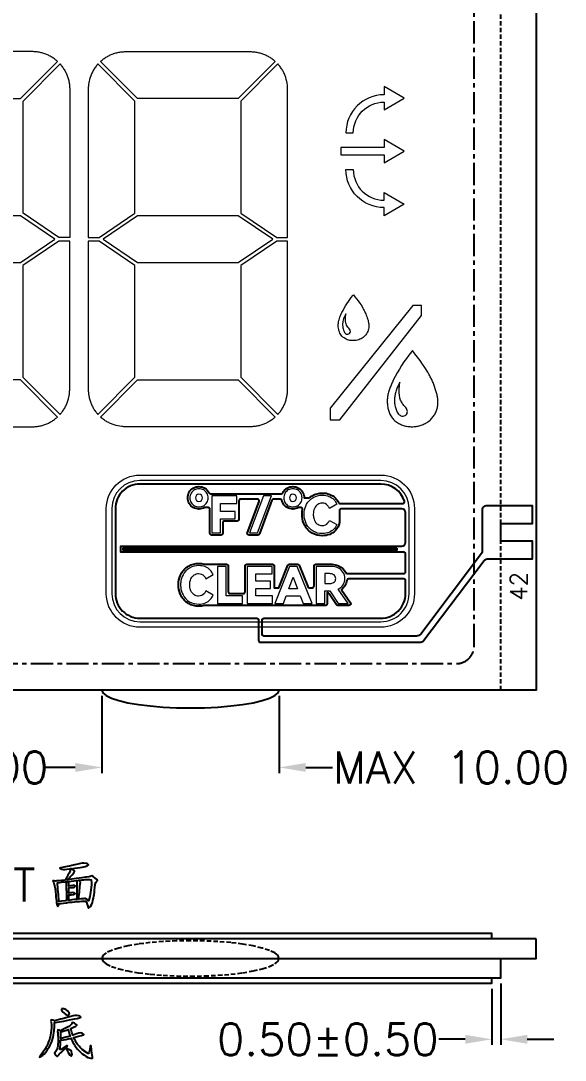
# Model space of a CAD drawing. Header units: millimetres. Extents: x 426 to 1899, y -1707 to -647.
# Drawn here: x 564.4 to 595.1, y -881.5 to -822.8 of the extents above; entities that cross this region are included whole.
import ezdxf
from ezdxf.enums import TextEntityAlignment as Align

# ---------------------------------------------------------------- set-up
doc = ezdxf.new("R2010")
doc.units = ezdxf.units.MM
doc.linetypes.add('CENTER', pattern=[2, 1.25, -0.25, 0.25, -0.25])
doc.linetypes.add('HIDDEN', pattern=[0.375, 0.25, -0.125])
for name, color, linetype in [('dim', 4, 'Continuous'), ('SY', 5, 'Continuous'), ('触摸键', 6, 'Continuous')]:
    doc.layers.add(name, color=color, linetype=linetype)
doc.styles.add('ROMANS', font='ROMANS.shx', dxfattribs={"bigfont": 'AllInOneBig.shx'})
doc.styles.get("Standard").update_dxf_attribs({"font": 'txt', "bigfont": 'AllInOneBig.shx'})
doc.dimstyles.new('LCDDIM', dxfattribs={"dimtxt": 1.8, "dimasz": 1.5, "dimexe": 0.3175, "dimexo": 0.3175, "dimgap": 0.254, "dimtad": 0, "dimzin": 0, "dimdsep": 46, "dimtxsty": 'Standard', "dimcen": 0.09, "dimadec": 0, "dimazin": 0, "dimtfac": 1, "dimtofl": 0, "dimtmove": 0, "dimatfit": 0, "dimfxl": 1, "dimtolj": 1, "dimtzin": 0, "dimarcsym": 0})

# ---------------------------------------------------------------- blocks, each defined once
blk = doc.blocks.new('*D36')
at = {"layer": 'DEFPOINTS', "color": 0, "ltscale": 0.5}
for p in [(532.509, -769.426), (593.509, -775.618), (532.509, -860.618)]:
    blk.add_point(p, dxfattribs=at)
at = {"layer": 'dim', "color": 0, "lineweight": -2, "ltscale": 0.5}
for p, q in [((532.509, -860.3), (532.509, -769.108)), ((534.009, -769.426), (555.918, -769.426)), ((592.009, -769.426), (569.626, -769.426)), ((593.509, -775.3), (593.509, -769.108))]:
    blk.add_line(p, q, dxfattribs=at)
at = {"layer": 'dim', "color": 0, "ltscale": 0.5}
for points in [[(534.009, -769.176), (534.009, -769.676), (532.509, -769.426)], [(592.009, -769.176), (592.009, -769.676), (593.509, -769.426)]]:
    blk.add_solid(points, dxfattribs=at)
at = {"layer": 'dim', "color": 0, "ltscale": 0.5, "insert": (562.772, -769.426), "char_height": 1.8, "attachment_point": 5}
blk.add_mtext('\\A1;61.00%%p0.20', dxfattribs=at)
blk = doc.blocks.new('*D45')
at = {"layer": 'DEFPOINTS', "color": 0, "ltscale": 0.5}
for p in [(591.509, -876.855), (591.009, -877.155), (591.009, -880.318)]:
    blk.add_point(p, dxfattribs=at)
at = {"layer": 'dim', "color": 0, "lineweight": -2, "ltscale": 0.5}
for p, q in [((591.509, -877.173), (591.509, -880.635)), ((591.009, -877.473), (591.009, -880.635)), ((589.509, -880.318), (588.009, -880.318)), ((593.009, -880.318), (594.509, -880.318))]:
    blk.add_line(p, q, dxfattribs=at)
at = {"layer": 'dim', "color": 0, "ltscale": 0.5}
for points in [[(589.509, -880.068), (589.509, -880.568), (591.009, -880.318)], [(593.009, -880.068), (593.009, -880.568), (591.509, -880.318)]]:
    blk.add_solid(points, dxfattribs=at)
at = {"layer": 'dim', "color": 0, "ltscale": 0.5, "insert": (581.755, -880.318), "char_height": 1.8, "attachment_point": 5}
blk.add_mtext('\\A1;0.50%%P0.50', dxfattribs=at)
blk = doc.blocks.new('*D52')
at = {"layer": 'DEFPOINTS', "color": 0, "ltscale": 0.5}
for p in [(569.009, -860.618), (579.009, -860.618), (579.009, -864.978)]:
    blk.add_point(p, dxfattribs=at)
at = {"layer": 'dim', "color": 0, "lineweight": -2, "ltscale": 0.5}
for p, q in [((569.009, -860.935), (569.009, -865.296)), ((579.009, -860.935), (579.009, -865.296)), ((567.509, -864.978), (566.009, -864.978)), ((580.509, -864.978), (582.009, -864.978))]:
    blk.add_line(p, q, dxfattribs=at)
at = {"layer": 'dim', "color": 0, "ltscale": 0.5}
for points in [[(567.509, -864.728), (567.509, -865.228), (569.009, -864.978)], [(580.509, -864.728), (580.509, -865.228), (579.009, -864.978)]]:
    blk.add_solid(points, dxfattribs=at)
at = {"layer": 'dim', "color": 0, "ltscale": 0.5, "insert": (588.713, -864.978), "char_height": 1.8, "attachment_point": 5}
blk.add_mtext('\\A1;MAX 10.00', dxfattribs=at)
blk = doc.blocks.new('*D53')
at = {"layer": 'DEFPOINTS', "color": 0, "ltscale": 0.5}
for p in [(556.009, -860.618), (569.009, -860.618), (569.009, -864.978)]:
    blk.add_point(p, dxfattribs=at)
at = {"layer": 'dim', "color": 0, "lineweight": -2, "ltscale": 0.5}
for p, q in [((556.009, -860.935), (556.009, -865.296)), ((569.009, -860.935), (569.009, -865.296)), ((557.509, -864.978), (559.255, -864.978)), ((567.509, -864.978), (565.763, -864.978))]:
    blk.add_line(p, q, dxfattribs=at)
at = {"layer": 'dim', "color": 0, "ltscale": 0.5}
for points in [[(557.509, -864.728), (557.509, -865.228), (556.009, -864.978)], [(567.509, -864.728), (567.509, -865.228), (569.009, -864.978)]]:
    blk.add_solid(points, dxfattribs=at)
at = {"layer": 'dim', "color": 0, "ltscale": 0.5, "insert": (562.509, -864.978), "char_height": 1.8, "attachment_point": 5}
blk.add_mtext('\\A1;13.00', dxfattribs=at)

msp = doc.modelspace()

# ---------------------------------------------------------------- linework, layer by layer
for points in [[(593.509, -775.618), (593.509, -860.618), (532.509, -860.618), (532.509, -775.618)], [(567.574, -872.547), (567.679, -872.536), (567.741, -872.534), (567.862, -872.529), (567.986, -872.526), (568.097, -872.524), (568.132, -872.586), (568.185, -872.705), (568.209, -872.801), (568.215, -872.844), (568.26, -872.927), (568.348, -872.852), (568.363, -872.833), (568.419, -872.736), (568.474, -872.599), (568.474, -872.599), (568.506, -872.48), (568.536, -872.358), (568.562, -872.234), (568.573, -872.15), (568.586, -872.035), (568.6, -871.904), (568.613, -871.754), (568.633, -871.588), (568.663, -871.469), (568.701, -871.413), (568.753, -871.35), (568.729, -871.306), (568.613, -871.199), (568.513, -871.136), (568.436, -871.098), (568.348, -871.123), (568.275, -871.151), (568.133, -871.174), (568.084, -871.178), (567.99, -871.189), (567.869, -871.204), (567.723, -871.224), (567.552, -871.249), (567.447, -871.267), (567.305, -871.29), (567.173, -871.309), (567.054, -871.326), (567.048, -871.327), (567.11, -871.275), (567.142, -871.242), (567.223, -871.157), (567.325, -871.047), (567.326, -871.046), (567.429, -870.921), (567.464, -870.845), (567.455, -870.817), (567.35, -870.732), (567.296, -870.705), (567.246, -870.699), (567.388, -870.682), (567.477, -870.67), (567.636, -870.648), (567.775, -870.627), (567.893, -870.606), (567.991, -870.587), (568.07, -870.568), (568.186, -870.529), (568.247, -870.479), (568.183, -870.404), (568.126, -870.39), (567.995, -870.379), (567.981, -870.379), (567.905, -870.387), (567.795, -870.407), (567.651, -870.438), (567.477, -870.479), (567.471, -870.481), (567.318, -870.518), (567.18, -870.549), (567.058, -870.574), (566.951, -870.593), (566.857, -870.606), (566.692, -870.636), (566.63, -870.656), (566.719, -870.707), (566.728, -870.711), (566.845, -870.745), (566.856, -870.744), (566.92, -870.739), (567.028, -870.726), (567.185, -870.708), (567.201, -870.705), (567.211, -870.77), (567.217, -870.795), (567.201, -870.853), (567.16, -870.942), (567.095, -871.063), (567.007, -871.216), (566.932, -871.342), (566.845, -871.35), (566.727, -871.365), (566.596, -871.377), (566.475, -871.386), (566.416, -871.387), (566.316, -871.369), (566.251, -871.375), (566.248, -871.381), (566.29, -871.489), (566.293, -871.496), (566.317, -871.563), (566.341, -871.668), (566.366, -871.811), (566.39, -871.993), (566.404, -872.146), (566.419, -872.289), (566.431, -872.414), (566.443, -872.522), (566.453, -872.611), (566.483, -872.758), (566.529, -872.813), (566.55, -872.798), (566.572, -872.705), (566.574, -872.659), (566.594, -872.658), (566.709, -872.648), (566.851, -872.633), (567.021, -872.611), (567.061, -872.607), (567.203, -872.589), (567.336, -872.573), (567.459, -872.559)], [(566.721, -872.531), (566.579, -872.55), (566.58, -872.524), (566.579, -872.497), (566.573, -872.382), (566.565, -872.261), (566.555, -872.135), (566.543, -872.004), (566.529, -871.868), (566.515, -871.734), (566.502, -871.584), (566.495, -871.486), (566.514, -871.484), (566.724, -871.459), (566.92, -871.435), (566.976, -871.428), (566.985, -871.574), (566.994, -871.718), (567.001, -871.857), (567.007, -871.988), (567.013, -872.112), (567.016, -872.229), (567.019, -872.339), (567.021, -872.44), (567.021, -872.494), (566.934, -872.505)], [(567.466, -872.439), (567.307, -872.458), (567.136, -872.48), (567.138, -872.281), (567.14, -872.17), (567.143, -872.17), (567.272, -872.162), (567.388, -872.145), (567.405, -872.141), (567.502, -872.095), (567.452, -872.045), (567.375, -872.031), (567.287, -872.045), (567.24, -872.059), (567.142, -872.066), (567.143, -871.923), (567.146, -871.786), (567.146, -871.765), (567.282, -871.76), (567.394, -871.748), (567.452, -871.729), (567.502, -871.652), (567.439, -871.627), (567.379, -871.632), (567.236, -871.652), (567.147, -871.675), (567.147, -871.595), (567.148, -871.54), (567.148, -871.514), (567.101, -871.454), (567.051, -871.419), (567.101, -871.413), (567.27, -871.393), (567.424, -871.376), (567.564, -871.359), (567.602, -871.356), (567.602, -872.424)], [(568.053, -872.382), (567.999, -872.385), (567.929, -872.39), (567.839, -872.399), (567.733, -872.409), (567.708, -872.413), (567.716, -872.298), (567.727, -872.146), (567.739, -872.012), (567.748, -871.895), (567.758, -871.797), (567.767, -871.716), (567.767, -871.709), (567.789, -871.544), (567.804, -871.464), (567.803, -871.455), (567.743, -871.392), (567.682, -871.346), (567.692, -871.345), (567.804, -871.333), (567.905, -871.324), (567.99, -871.315), (568.063, -871.308), (568.121, -871.303), (568.165, -871.301), (568.197, -871.3), (568.314, -871.303), (568.399, -871.325), (568.407, -871.344), (568.424, -871.477), (568.423, -871.509), (568.417, -871.607), (568.405, -871.739), (568.385, -871.906), (568.371, -872.018), (568.35, -872.146), (568.323, -872.269), (568.293, -872.387), (568.26, -872.498), (568.228, -872.498), (568.192, -872.45), (568.108, -872.384), (568.089, -872.382)], [(593.509, -874.655), (532.509, -874.655), (532.509, -875.755), (593.509, -875.755)], [(566.73, -878.594), (566.73, -878.671), (566.772, -878.75), (566.882, -878.846), (566.971, -878.915), (567.059, -878.96), (567.146, -878.935), (567.172, -878.86), (567.16, -878.82), (567.071, -878.708), (566.974, -878.632), (566.869, -878.594), (566.845, -878.592)], [(566.136, -879.289), (566.156, -879.365), (566.164, -879.489), (566.162, -879.655), (566.158, -879.691), (566.144, -879.822), (566.127, -879.949), (566.108, -880.07), (566.085, -880.184), (566.077, -880.22), (566.046, -880.334), (566.005, -880.449), (565.956, -880.567), (565.897, -880.689), (565.885, -880.712), (565.818, -880.836), (565.752, -880.947), (565.685, -881.045), (565.618, -881.13), (565.521, -881.261), (565.492, -881.319), (565.528, -881.308), (565.669, -881.219), (565.744, -881.154), (565.822, -881.068), (565.903, -880.964), (565.985, -880.84), (566.025, -880.774), (566.087, -880.659), (566.142, -880.546), (566.187, -880.434), (566.224, -880.323), (566.228, -880.312), (566.255, -880.193), (566.279, -880.071), (566.298, -879.947), (566.313, -879.819), (566.316, -879.778), (566.326, -879.654), (566.333, -879.529), (566.337, -879.404), (566.337, -879.38), (566.386, -879.373), (566.485, -879.356), (566.596, -879.337), (566.723, -879.314), (566.863, -879.288), (567.017, -879.258), (567.184, -879.226), (567.269, -879.21), (567.468, -879.172), (567.622, -879.139), (567.733, -879.113), (567.802, -879.09), (567.829, -879.074), (567.765, -879.011), (567.706, -878.989), (567.576, -878.973), (567.556, -878.974), (567.484, -878.983), (567.384, -879.003), (567.257, -879.033), (567.102, -879.074), (566.919, -879.124), (566.861, -879.141), (566.681, -879.19), (566.533, -879.227), (566.414, -879.254), (566.329, -879.271), (566.326, -879.271), (566.246, -879.237), (566.149, -879.212)], [(566.999, -880.696), (566.856, -880.789), (566.853, -880.792), (566.71, -880.887), (566.653, -880.903), (566.645, -880.882), (566.647, -880.777), (566.667, -880.587), (566.674, -880.488), (566.681, -880.375), (566.681, -880.375), (566.714, -880.37), (566.846, -880.348), (566.974, -880.324), (567.098, -880.3), (567.219, -880.273), (567.267, -880.262), (567.279, -880.293), (567.325, -880.4), (567.372, -880.495), (567.417, -880.579), (567.463, -880.651), (567.48, -880.676), (567.555, -880.777), (567.635, -880.874), (567.721, -880.965), (567.81, -881.05), (567.904, -881.13), (567.996, -881.201), (568.112, -881.281), (568.213, -881.337), (568.296, -881.371), (568.369, -881.387), (568.473, -881.382), (568.478, -881.381), (568.485, -881.282), (568.464, -881.212), (568.441, -881.091), (568.422, -880.928), (568.418, -880.891), (568.396, -880.73), (568.372, -880.676), (568.349, -880.726), (568.321, -880.891), (568.288, -881.05), (568.258, -881.118), (568.234, -881.116), (568.143, -881.069), (567.993, -880.966), (567.981, -880.958), (567.89, -880.887), (567.802, -880.806), (567.719, -880.714), (567.639, -880.612), (567.563, -880.5), (567.511, -880.413), (567.445, -880.292), (567.414, -880.225), (567.452, -880.216), (567.563, -880.184), (567.69, -880.149), (567.851, -880.101), (567.948, -880.066), (567.981, -880.046), (567.904, -879.982), (567.791, -879.957), (567.777, -879.958), (567.704, -879.978), (567.574, -880.019), (567.386, -880.083), (567.36, -880.092), (567.352, -880.07), (567.323, -879.969), (567.312, -879.932), (567.269, -879.785), (567.249, -879.71), (567.331, -879.675), (567.4, -879.642), (567.537, -879.569), (567.588, -879.516), (567.587, -879.505), (567.488, -879.428), (567.457, -879.412), (567.348, -879.377), (567.311, -879.428), (567.299, -879.46), (567.209, -879.553), (567.206, -879.557), (567.15, -879.593), (567.065, -879.639), (566.952, -879.697), (566.811, -879.765), (566.665, -879.833), (566.609, -879.809), (566.515, -879.793), (566.503, -879.894), (566.515, -879.954), (566.529, -880.072), (566.54, -880.235), (566.539, -880.347), (566.535, -880.476), (566.527, -880.598), (566.515, -880.714), (566.502, -880.783), (566.462, -880.914), (566.414, -880.992), (566.406, -880.999), (566.338, -881.092), (566.338, -881.093), (566.389, -881.206), (566.395, -881.217), (566.478, -881.294), (566.566, -881.219), (566.571, -881.212), (566.626, -881.147), (566.717, -881.057), (566.844, -880.941), (566.951, -880.841), (567.036, -880.745), (567.059, -880.689), (567.058, -880.687)], [(566.728, -880.269), (566.685, -880.279), (566.686, -880.254), (566.689, -880.125), (566.692, -879.988), (566.692, -879.903), (566.718, -879.895), (566.877, -879.844), (567.018, -879.796), (567.097, -879.767), (567.138, -879.901), (567.186, -880.043), (567.219, -880.137), (567.213, -880.139), (567.093, -880.174), (566.973, -880.207), (566.851, -880.239)], [(567.036, -880.92), (567.109, -881.067), (567.193, -881.208), (567.248, -881.257), (567.298, -881.244), (567.323, -881.155), (567.322, -881.128), (567.286, -881.005), (567.254, -880.958), (567.146, -880.891), (567.032, -880.866)]]:
    msp.add_lwpolyline(points, close=True)
at = {"linetype": 'HIDDEN'}
for points in [[(591.509, -860.618), (591.509, -775.618)], [(591.509, -851.214), (593.309, -851.214), (593.309, -850.214), (591.509, -850.214)], [(591.509, -853.214), (593.309, -853.214), (593.309, -852.214), (591.509, -852.214)]]:
    msp.add_lwpolyline(points, dxfattribs=at)
at = {"linetype": 'CENTER'}
for points in [[(590.009, -858.118), (590.009, -778.118, 0.414214), (589.009, -777.118), (537.009, -777.118, 0.414214), (536.009, -778.118), (536.009, -858.118, 0.414214), (537.009, -859.118), (589.009, -859.118, 0.414214)], [(589.009, -777.118), (537.009, -777.118, 0.414214), (536.009, -778.118), (536.009, -858.118, 0.414214), (537.009, -859.118), (589.009, -859.118, 0.414214), (590.009, -858.118), (590.009, -778.118, 0.414214)]]:
    msp.add_lwpolyline(points, format="xyb", close=True, dxfattribs=at)
at = {"lineweight": 9}
for points in [[(565.085, -824.586), (558.058, -824.586, 0.027043), (557.835, -824.598, 0.02569), (557.615, -824.633, 0.025883), (557.4, -824.692, 0.025378), (557.193, -824.773, 0.02692), (556.995, -824.875, 0.026894), (556.809, -824.998, 0.023453), (556.643, -825.134), (558.734, -827.233), (564.409, -827.233), (566.5, -825.134, 0.025285), (566.327, -824.993, 0.025796), (566.14, -824.871, 0.025715), (565.942, -824.769, 0.027232), (565.734, -824.69, 0.027355), (565.519, -824.632, 0.026162), (565.299, -824.597, 0.026007)], [(571.025, -827.233), (568.933, -825.134, -0.023448), (569.1, -824.998, -0.026894), (569.286, -824.875, -0.026903), (569.484, -824.773, -0.025381), (569.691, -824.692, -0.025883), (569.906, -824.633, -0.025686), (570.126, -824.598, -0.027041), (570.348, -824.586), (577.376, -824.586, -0.026007), (577.59, -824.597, -0.026162), (577.81, -824.632, -0.027355), (578.025, -824.69, -0.027232), (578.233, -824.769, -0.025715), (578.431, -824.871, -0.025796), (578.618, -824.993, -0.025285), (578.79, -825.134), (576.7, -827.233)], [(567.193, -835.065), (566.579, -835.065), (564.558, -833.693), (564.558, -827.383), (566.647, -825.283, -0.026097), (566.788, -825.456, -0.027338), (566.909, -825.643, -0.026695), (567.01, -825.841, -0.026129), (567.09, -826.049, -0.025862), (567.147, -826.264, -0.025449), (567.182, -826.484, -0.025455), (567.193, -826.704)], [(568.24, -835.065), (568.853, -835.065), (570.875, -833.693), (570.875, -827.383), (568.785, -825.283, 0.026754), (568.645, -825.456, 0.027264), (568.523, -825.643, 0.0257), (568.423, -825.842, 0.053033), (568.286, -826.265, 0.026602), (568.251, -826.485, 0.025331), (568.24, -826.704)], [(576.849, -833.693), (578.87, -835.065), (579.484, -835.065), (579.484, -826.704, 0.025455), (579.473, -826.484, 0.05314), (579.381, -826.049, 0.026129), (579.301, -825.841, 0.026695), (579.2, -825.643, 0.027338), (579.079, -825.456, 0.026097), (578.938, -825.283), (576.849, -827.383)], [(582.777, -829.172), (583.193, -829.172, -0.413108), (584.924, -827.435), (584.924, -827.873), (586.07, -827.211), (584.924, -826.55), (584.924, -827.019, 0.41331)], [(586.07, -833.197), (584.924, -833.858), (584.924, -833.389, -0.413408), (582.777, -831.237), (583.193, -831.237, 0.413145), (584.924, -832.973), (584.924, -832.535)], [(564.557, -836.647), (564.557, -842.957), (566.648, -845.056, 0.027763), (566.788, -844.883, 0.027313), (566.91, -844.696, 0.026502), (567.011, -844.498, 0.051522), (567.147, -844.074, 0.026215), (567.182, -843.854, 0.026815), (567.193, -843.636), (567.193, -835.276), (566.579, -835.276)], [(568.24, -835.277), (568.24, -843.636, 0.025204), (568.251, -843.854, 0.025482), (568.286, -844.074, 0.02596), (568.343, -844.289, 0.025669), (568.422, -844.497, 0.026688), (568.523, -844.696, 0.025178), (568.644, -844.883, 0.026178), (568.784, -845.056), (570.875, -842.957), (570.875, -836.647), (568.854, -835.277)], [(576.848, -836.647), (576.848, -842.957), (578.939, -845.056, 0.027763), (579.079, -844.883, 0.027313), (579.201, -844.696, 0.026502), (579.301, -844.498, 0.027952), (579.381, -844.289, 0.026949), (579.438, -844.074, 0.026215), (579.473, -843.854, 0.026815), (579.484, -843.636), (579.484, -835.276), (578.87, -835.276)], [(583.361, -840.877, -0.037147), (583.217, -840.894, -0.04056), (583.073, -840.888, -0.039202), (582.932, -840.861, -0.039275), (582.796, -840.812, -0.040696), (582.67, -840.742), (582.605, -840.694, -0.058122), (582.507, -840.589, -0.08982), (582.384, -840.329, -0.032301), (582.355, -840.188, -0.029475), (582.343, -840.044, -0.02971), (582.348, -839.9, -0.04035), (582.372, -839.758), (582.386, -839.715, -0.011381), (582.434, -839.578, -0.011845), (582.487, -839.444, -0.010834), (582.547, -839.313), (582.611, -839.184), (582.681, -839.058), (582.755, -838.934), (582.832, -838.812), (582.912, -838.692), (582.994, -838.573), (583.079, -838.457), (583.166, -838.342), (583.196, -838.304), (583.286, -838.416), (583.375, -838.53), (583.461, -838.645), (583.545, -838.763), (583.626, -838.882), (583.702, -839.005, -0.009798), (583.774, -839.13, -0.00989), (583.839, -839.259, -0.011282), (583.898, -839.39, -0.014789), (583.95, -839.525), (583.977, -839.602, -0.019227), (584.021, -839.739, -0.024299), (584.052, -839.88, -0.033248), (584.067, -840.024, -0.038872), (584.061, -840.168, -0.045113), (584.031, -840.309, -0.04854), (583.976, -840.442, -0.043102), (583.897, -840.562, -0.040191), (583.799, -840.669), (583.755, -840.708, -0.036204), (583.632, -840.783, -0.035473), (583.5, -840.84, -0.036405)], [(582.589, -840.022, 0.038974), (582.603, -840.165, 0.043739), (582.64, -840.304, 0.055855), (582.703, -840.434, 0.15475), (582.807, -840.521, 0.211475), (582.948, -840.516), (582.972, -840.5, 0.239774), (583.027, -840.372, 0.174707), (582.972, -840.242), (582.931, -840.198, -0.043741), (582.845, -840.083, -0.057211), (582.784, -839.952, -0.051449), (582.753, -839.812, -0.033039), (582.747, -839.668, -0.029018), (582.772, -839.381), (582.724, -839.467, 0.02601), (582.665, -839.598, 0.030588), (582.622, -839.736, 0.032117), (582.596, -839.878, 0.032843)], [(585.176, -844.815, 0.08975), (585.38, -845.245, 0.058852), (585.543, -845.419, 0.024086), (585.651, -845.499, 0.040472), (585.86, -845.616, 0.039202), (586.085, -845.697, 0.040937), (586.32, -845.742, 0.037461), (586.558, -845.751, 0.038928), (586.796, -845.724, 0.037722), (587.027, -845.662, 0.036249), (587.247, -845.568, 0.034797), (587.451, -845.443), (587.524, -845.378, 0.037544), (587.686, -845.202, 0.045244), (587.816, -845.001, 0.046505), (587.908, -844.781, 0.044266), (587.958, -844.547, 0.072707), (587.942, -844.07, 0.026755), (587.891, -843.837, 0.019643), (587.818, -843.609), (587.774, -843.481, 0.012614), (587.688, -843.258, 0.011564), (587.59, -843.039, 0.012046), (587.481, -842.826, 0.010847), (587.363, -842.618), (587.236, -842.415), (587.102, -842.217), (586.963, -842.022), (586.819, -841.831), (586.672, -841.642), (586.522, -841.455), (586.474, -841.518), (586.329, -841.709), (586.189, -841.903), (586.051, -842.099), (585.919, -842.298), (585.791, -842.5), (585.669, -842.706), (585.553, -842.915), (585.446, -843.13, 0.011053), (585.347, -843.348, 0.011915), (585.258, -843.57, 0.011246), (585.18, -843.796), (585.157, -843.868, 0.041635), (585.117, -844.103, 0.029838), (585.109, -844.342, 0.029756), (585.128, -844.581, 0.032894)], [(564.409, -843.106), (558.734, -843.106), (556.643, -845.206, 0.02636), (556.815, -845.347, 0.02571), (557.002, -845.469, 0.025351), (557.2, -845.57, 0.026863), (557.408, -845.65, 0.02712), (557.623, -845.708, 0.026713), (557.843, -845.742, 0.024759), (558.058, -845.753), (565.085, -845.753, 0.02617), (565.307, -845.741, 0.026574), (565.527, -845.706, 0.026713), (565.742, -845.647, 0.028221), (565.95, -845.567, 0.026758), (566.147, -845.465, 0.024995), (566.333, -845.342, 0.025684), (566.5, -845.206)], [(570.348, -845.753, -0.024668), (570.134, -845.742, -0.052549), (569.699, -845.65, -0.026863), (569.491, -845.57, -0.025976), (569.293, -845.469, -0.026246), (569.106, -845.347, -0.025381), (568.933, -845.206), (571.025, -843.106), (576.7, -843.106), (578.79, -845.206, -0.025684), (578.624, -845.342, -0.024995), (578.438, -845.465, -0.026758), (578.24, -845.567, -0.028221), (578.033, -845.647, -0.026713), (577.818, -845.706, -0.026574), (577.598, -845.741, -0.02617), (577.376, -845.753)], [(585.516, -844.305, 0.038755), (585.54, -844.543, 0.043309), (585.601, -844.774, 0.055605), (585.706, -844.988, 0.157706), (585.879, -845.133, 0.214379), (586.111, -845.124), (586.151, -845.098, 0.240999), (586.242, -844.886, 0.175538), (586.151, -844.671), (586.084, -844.598, -0.042455), (585.941, -844.406, -0.057014), (585.839, -844.19, -0.052036), (585.789, -843.956, -0.034265), (585.778, -843.718, -0.019856), (585.791, -843.479, -0.012459), (585.819, -843.241, 0.017371), (585.74, -843.384, 0.026785), (585.643, -843.603, 0.030732), (585.571, -843.831, 0.033819), (585.527, -844.066, 0.034465)], [(574.224, -849.32, 0.13599), (574.037, -849.505, 0.134469), (573.968, -849.767, 0.136373), (574.037, -850.025, 0.133315), (574.224, -850.208, 0.132147), (574.486, -850.275, 0.132004), (574.751, -850.208, 0.136567), (574.934, -850.025, 0.132546), (575, -849.767, 0.129725), (574.934, -849.504, 0.138032), (574.751, -849.32, 0.133619), (574.486, -849.252, 0.131214)], [(579.522, -849.32, 0.13599), (579.335, -849.505, 0.134469), (579.266, -849.767, 0.136373), (579.335, -850.025, 0.133315), (579.522, -850.208, 0.132147), (579.783, -850.275, 0.132004), (580.049, -850.208, 0.136567), (580.232, -850.025, 0.132546), (580.298, -849.767, 0.129725), (580.232, -849.504, 0.138032), (580.049, -849.32, 0.133619), (579.783, -849.252, 0.131214)], [(574.347, -849.91, 0.216647), (574.486, -849.967, 0.211796), (574.627, -849.91, 0.202083), (574.683, -849.767, 0.200655), (574.627, -849.62, 0.21318), (574.486, -849.561, 0.219714), (574.347, -849.618, 0.192468), (574.294, -849.767, 0.196943)], [(579.645, -849.91, 0.216647), (579.783, -849.967, 0.211796), (579.925, -849.91, 0.202083), (579.981, -849.767, 0.200655), (579.925, -849.62, 0.21318), (579.783, -849.561, 0.219714), (579.645, -849.618, 0.192468), (579.592, -849.767, 0.196943)], [(581.762, -851.179, 0.066814), (581.847, -851.035), (582.255, -851.276, -0.112021), (582.098, -851.528, -0.104124), (581.819, -851.713, -0.097407), (581.447, -851.781, -0.133353), (580.929, -851.647, -0.13916), (580.558, -851.266, -0.106925), (580.426, -850.814, -0.044283), (580.427, -850.558, -0.104322), (580.558, -850.127, -0.138837), (580.929, -849.747, -0.132875), (581.447, -849.612, -0.099091), (581.819, -849.681, -0.105783), (582.098, -849.865, -0.113573), (582.255, -850.118), (581.847, -850.358, 0.086357), (581.74, -850.189, 0.217169), (581.435, -850.061, 0.152358), (581.182, -850.137, 0.137417), (581.002, -850.357, 0.10837), (580.935, -850.695, 0.02331), (580.939, -850.79, 0.086542), (581.002, -851.035, 0.030004), (581.039, -851.104, 0.110104), (581.182, -851.257, 0.151855), (581.435, -851.333, 0.2397)], [(573.455, -854.536, 0.044283), (573.453, -854.792, 0.106925), (573.586, -855.243, 0.13916), (573.957, -855.625, 0.133353), (574.474, -855.759, 0.097407), (574.847, -855.69, 0.104124), (575.126, -855.506, 0.112021), (575.283, -855.253), (574.874, -855.013, -0.066814), (574.79, -855.157, -0.2397), (574.463, -855.31, -0.151855), (574.21, -855.235, -0.110104), (574.066, -855.082, -0.030004), (574.03, -855.013, -0.086542), (573.967, -854.767, -0.02331), (573.963, -854.673, -0.10837), (574.03, -854.334, -0.137417), (574.21, -854.114, -0.152358), (574.463, -854.039, -0.217169), (574.768, -854.167, -0.086357), (574.874, -854.336), (575.283, -854.096, 0.113573), (575.126, -853.843, 0.105783), (574.847, -853.659, 0.099091), (574.474, -853.59, 0.132875), (573.957, -853.724, 0.138837), (573.586, -854.104, 0.104322)], [(581.101, -853.63), (581.101, -855.722), (581.589, -855.722), (581.589, -855.013), (581.867, -855.013), (582.329, -855.719), (582.91, -855.722), (582.347, -854.91, 0.140389), (582.618, -854.67, 0.143156), (582.712, -854.322, 0.148395), (582.609, -853.959, 0.147459), (582.314, -853.716, 0.086219), (581.971, -853.634, 0.019145), (581.861, -853.63)], [(581.589, -854.605), (581.804, -854.605, 0.026963), (581.882, -854.601, 0.102467), (582.082, -854.54, 0.252177), (582.195, -854.368, 0.07246), (582.193, -854.264, 0.256348), (582.059, -854.088, 0.034491), (582.012, -854.069, 0.075864), (581.804, -854.042), (581.589, -854.042)]]:
    msp.add_lwpolyline(points, format="xyb", close=True, dxfattribs=at)
for points in [[(582.496, -829.998), (582.496, -830.411), (584.924, -830.411), (584.924, -830.866), (586.07, -830.204), (584.924, -829.543), (584.924, -829.998)], [(564.409, -833.848), (558.734, -833.848), (556.784, -835.17), (558.734, -836.493), (564.409, -836.493), (566.359, -835.17)], [(571.024, -833.848), (569.075, -835.17), (571.024, -836.493), (576.7, -836.493), (578.65, -835.17), (576.7, -833.848)], [(581.878, -844.713), (581.878, -845.362), (582.434, -845.362), (587.038, -839.483), (587.042, -838.908), (586.552, -838.908)], [(575.22, -849.652), (575.22, -851.744), (575.709, -851.744), (575.709, -850.958), (576.526, -850.958), (576.526, -850.535), (575.709, -850.535), (575.709, -850.078), (576.62, -850.078), (576.62, -849.652)], [(578.123, -849.652), (577.34, -851.744), (577.786, -851.744), (578.569, -849.652)], [(575.531, -853.63), (575.531, -855.722), (576.937, -855.722), (576.937, -855.287), (576.02, -855.287), (576.02, -853.63)], [(578.606, -853.63), (577.206, -853.63), (577.206, -855.722), (578.64, -855.722), (578.64, -855.299), (577.695, -855.299), (577.695, -854.879), (578.512, -854.879), (578.512, -854.462), (577.695, -854.462), (577.695, -854.05), (578.606, -854.05)], [(579.598, -853.63), (578.772, -855.722), (579.258, -855.722), (579.412, -855.299), (580.203, -855.299), (580.364, -855.722), (580.878, -855.722), (580.029, -853.63)], [(579.563, -854.89), (579.801, -854.239), (580.049, -854.89)]]:
    msp.add_lwpolyline(points, close=True, dxfattribs=at)
at = {"ltscale": 0.5}
msp.add_lwpolyline([(585.65, -852.611), (585.65, -852.711), (570.202, -852.711), (570.202, -852.611)], close=True, dxfattribs=at)
for points in [[(569.009, -860.618), (569.07, -860.774), (569.253, -860.927), (569.553, -861.072), (569.963, -861.206), (570.473, -861.325), (571.07, -861.427), (571.739, -861.509), (572.463, -861.569), (573.226, -861.606), (574.009, -861.618), (574.791, -861.606), (575.554, -861.569), (576.278, -861.509), (576.947, -861.427), (577.544, -861.325), (578.054, -861.206), (578.464, -861.072), (578.764, -860.927), (578.947, -860.774), (579.009, -860.618)], [(591.009, -874.655), (591.009, -874.355), (535.009, -874.355), (535.009, -874.655)], [(534.509, -875.755), (534.509, -876.855), (591.509, -876.855), (591.509, -875.755)], [(535.009, -876.855), (535.009, -877.155), (591.009, -877.155), (591.009, -876.855)]]:
    msp.add_lwpolyline(points)
at = {"linetype": 'HIDDEN'}
msp.add_lwpolyline([(578.994, -875.755), (578.947, -875.599), (578.764, -875.446), (578.464, -875.301), (578.054, -875.168), (577.544, -875.048), (576.947, -874.946), (576.278, -874.864), (575.554, -874.804), (574.791, -874.768), (574.009, -874.755), (573.226, -874.768), (572.463, -874.804), (571.739, -874.864), (571.07, -874.946), (570.473, -875.048), (569.963, -875.168), (569.553, -875.301), (569.253, -875.446), (569.07, -875.599), (569.009, -875.755), (569.07, -875.912), (569.253, -876.064), (569.553, -876.209), (569.963, -876.343), (570.473, -876.463), (571.07, -876.564), (571.739, -876.646), (572.463, -876.706), (573.226, -876.743), (574.009, -876.755), (574.791, -876.743), (575.554, -876.706), (576.278, -876.646), (576.947, -876.564), (577.544, -876.463), (578.054, -876.343), (578.464, -876.209), (578.764, -876.064), (578.947, -875.912)], close=True, dxfattribs=at)
at = {"layer": 'SY', "color": 30, "lineweight": 9}
for points in [[(586.644, -850.37), (586.644, -855.172, -0.41424), (584.746, -857.064), (571.152, -857.064, -0.41348), (569.259, -855.172), (569.259, -850.37, -0.413483), (571.152, -848.478), (584.751, -848.478, -0.413469)], [(569.567, -855.172, 0.413432), (571.152, -856.757), (584.746, -856.757, 0.414309), (586.336, -855.172), (586.336, -850.37, 0.413415), (584.751, -848.785), (571.152, -848.785, 0.413432), (569.567, -850.37)]]:
    msp.add_lwpolyline(points, format="xyb", close=True, dxfattribs=at)
at = {"layer": '触摸键'}
msp.add_lwpolyline([(586.073, -849.958, 0.328232), (584.747, -848.985), (571.156, -848.985, 0.415044), (569.767, -850.374), (569.767, -855.168, 0.415047), (571.156, -856.557), (577.751, -856.557, -0.414214), (577.851, -856.657), (577.851, -857.818, 0.414214), (577.951, -857.918), (586.933, -857.918, 0.235199), (587.173, -857.799), (590.575, -853.293, -0.235199), (590.735, -853.214), (593.309, -853.214), (593.309, -852.214), (591.509, -852.214), (591.509, -851.214), (593.309, -851.214), (593.309, -850.214), (590.67, -850.214, 0.414214), (590.47, -850.414), (590.47, -852.785, -0.163123), (590.43, -852.905), (586.998, -857.449, -0.235199), (586.759, -857.568), (578.151, -857.568, -0.414214), (578.051, -857.468), (578.051, -856.657, -0.414214), (578.151, -856.557), (584.747, -856.557, 0.41505), (586.136, -855.168), (586.136, -854.437, 0.414214), (586.036, -854.337), (582.926, -854.337, 0.379878), (582.827, -854.425, -0.108279), (582.72, -854.734, -0.095203), (582.518, -854.947), (583.03, -855.685, -0.606992), (582.947, -855.842), (582.318, -855.839, -0.251457), (582.235, -855.794), (581.831, -855.178, 0.252764), (581.748, -855.133), (581.709, -855.133), (581.709, -855.742, -0.414214), (581.609, -855.842), (574.77, -855.842, -0.068025), (574.474, -855.879, -0.133079), (573.897, -855.729, -0.139165), (573.48, -855.3, -0.106775), (573.334, -854.801, -0.044105), (573.335, -854.525, -0.104159), (573.48, -854.047, -0.138818), (573.897, -853.62, -0.132566), (574.474, -853.47, -0.071852), (574.782, -853.51), (576.04, -853.51, -0.414214), (576.14, -853.61), (576.14, -855.067, 0.414214), (576.24, -855.167), (576.986, -855.167, 0.414214), (577.086, -855.067), (577.086, -853.61, -0.414214), (577.186, -853.51), (578.626, -853.51, -0.414214), (578.726, -853.61), (578.726, -854.838), (578.992, -854.838), (579.491, -853.573, -0.307906), (579.584, -853.51), (580.043, -853.51, -0.305329), (580.135, -853.573), (580.624, -854.776, 0.305329), (580.716, -854.838), (580.881, -854.838, 0.414214), (580.981, -854.738), (580.981, -853.61, -0.414214), (581.081, -853.51), (581.861, -853.51, -0.019006), (581.98, -853.514, -0.085895), (582.361, -853.605, -0.18106), (582.761, -853.981, 0.285417), (582.85, -854.037), (586.036, -854.037, 0.414214), (586.136, -853.937), (586.136, -852.931, 0.414214), (586.036, -852.831), (570.082, -852.831), (570.082, -852.491), (585.936, -852.491, 0.414214), (586.136, -852.291), (586.136, -850.588, 0.414214), (585.936, -850.388), (582.505, -850.388, 0.414214), (582.405, -850.488), (582.405, -851.161, -0.162898), (582.183, -851.613, -0.104124), (581.864, -851.824, -0.097086), (581.446, -851.901, -0.133079), (580.87, -851.751, -0.139165), (580.452, -851.323, -0.106775), (580.306, -850.823, -0.044105), (580.308, -850.547, -0.024158), (580.324, -850.431, 0.468988), (580.225, -850.313), (580.108, -850.313, -0.131476), (579.783, -850.395, -0.131388), (579.463, -850.313, -0.133222), (579.231, -850.086, -0.076785), (579.162, -849.91, 0.350051), (579.064, -849.832), (578.699, -849.832, 0.312797), (578.605, -849.897), (577.893, -851.799, -0.312797), (577.8, -851.864), (577.311, -851.864, -0.523463), (577.218, -851.729), (577.877, -849.968, 0.523463), (577.783, -849.832), (576.84, -849.832, 0.414214), (576.74, -849.932), (576.74, -850.978, -0.414214), (576.64, -851.078), (575.929, -851.078, 0.414214), (575.829, -851.178), (575.829, -851.764, -0.414214), (575.729, -851.864), (575.2, -851.864, -0.414214), (575.1, -851.764), (575.1, -850.413, 0.414214), (575, -850.313), (574.81, -850.313, -0.131476), (574.485, -850.395, -0.131388), (574.165, -850.313, -0.133222), (573.934, -850.086, -0.135852), (573.848, -849.767, -0.133803), (573.933, -849.446, -0.135839), (574.165, -849.215, -0.130532), (574.485, -849.132, -0.133002), (574.81, -849.215, -0.152661), (575.055, -849.476, 0.287752), (575.145, -849.532), (579.124, -849.532, 0.28471), (579.214, -849.477, -0.150659), (579.463, -849.215, -0.130532), (579.783, -849.132, -0.133002), (580.108, -849.215, -0.138185), (580.337, -849.446, -0.129175), (580.418, -849.767), (580.695, -849.767, -0.048949), (580.87, -849.643, -0.132566), (581.446, -849.492, -0.098651), (581.864, -849.569, -0.105578), (582.183, -849.781, -0.095243), (582.349, -850.027, 0.300836), (582.441, -850.088), (585.977, -850.088, 0.506209)], format="xyb", close=True, dxfattribs=at)

# ---------------------------------------------------------------- texts
at = {"style": 'ROMANS'}
msp.add_text('42', height=0.9457, rotation=90, dxfattribs=at).set_placement((592.522, -854.76), align=Align.MIDDLE)
msp.add_text('FRONT', height=1.851, dxfattribs=at).set_placement((561.334, -871.618), align=Align.MIDDLE)

# ---------------------------------------------------------------- dimensions: what is measured, and where the dimension line sits
at = {"layer": 'dim', "ltscale": 0.5}
dim = msp.add_linear_dim(base=(532.509, -769.426), p1=(593.509, -775.618), p2=(532.509, -860.618), angle=180, text='<>%%p0.20', dimstyle='LCDDIM', dxfattribs=at)
dim.commit()
dim.dimension.update_dxf_attribs({"geometry": '*D36', "text_midpoint": (562.772, -769.426), "dimtype": 160})
dim = msp.add_linear_dim(base=(569.009, -864.978), p1=(556.009, -860.618), p2=(569.009, -860.618), dimstyle='LCDDIM', dxfattribs=at)
dim.commit()
dim.dimension.update_dxf_attribs({"geometry": '*D53', "text_midpoint": (562.509, -864.978)})
for base, p1, p2, text, picture, middle in [((579.009, -864.978), (569.009, -860.618), (579.009, -860.618), 'MAX <>', '*D52', (588.713, -864.978)), ((591.009, -880.318), (591.509, -876.855), (591.009, -877.155), '<>%%P0.50', '*D45', (581.755, -880.318))]:
    dim = msp.add_linear_dim(base=base, p1=p1, p2=p2, text=text, dimstyle='LCDDIM', dxfattribs=at)
    dim.commit()
    dim.dimension.update_dxf_attribs({"geometry": picture, "text_midpoint": middle})

doc.saveas('drawing.dxf')
